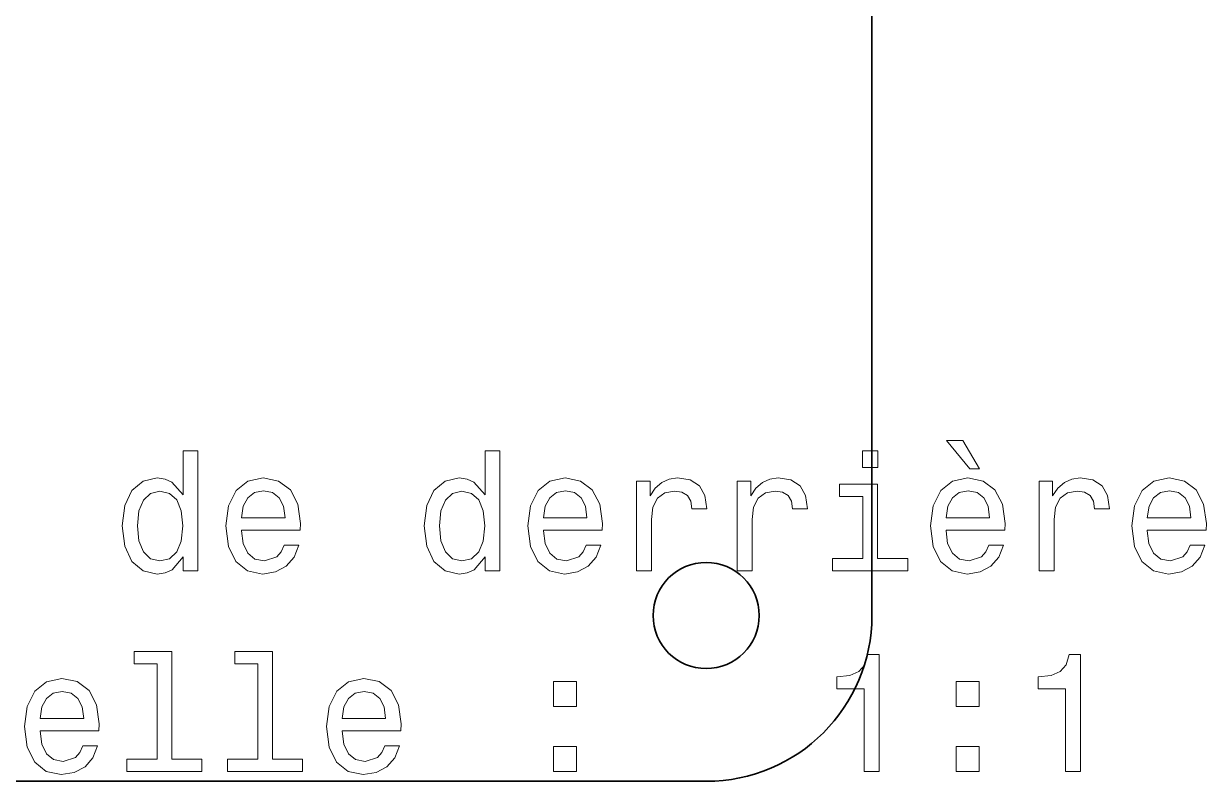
# Model space of a CAD drawing. Extents: x 321 to 837, y 218 to 648.
# Drawn here: x 680.96 to 716.64, y 289.08 to 311.92 of the extents above; entities that cross this region are included whole.
import ezdxf

# ---------------------------------------------------------------- set-up
doc = ezdxf.new("R2010")
doc.units = 0

msp = doc.modelspace()

# ---------------------------------------------------------------- linework, layer by layer
at = {"color": 7, "lineweight": 35}
for p, q in [((706.549, 294.081), (706.549, 359.841)), ((645.169, 289.081), (701.549, 289.081))]:
    msp.add_line(p, q, dxfattribs=at)
at = {"color": 7, "lineweight": 13}
for points in [[(709.796, 298.501), (709.292, 299.359), (708.798, 299.359), (709.499, 298.501)], [(685.771, 295.844), (685.771, 295.425), (686.214, 295.425), (686.214, 299.046), (685.776, 299.046), (685.776, 297.72), (685.438, 298.103), (685.231, 298.194), (684.994, 298.229), (684.565, 298.128), (684.232, 297.846), (684.016, 297.392), (683.94, 296.782), (684.016, 296.171), (684.232, 295.713), (684.565, 295.425), (684.994, 295.329), (685.231, 295.365), (685.443, 295.455)], [(694.879, 295.844), (694.879, 295.425), (695.322, 295.425), (695.322, 299.046), (694.884, 299.046), (694.884, 297.72), (694.546, 298.103), (694.339, 298.194), (694.102, 298.229), (693.673, 298.128), (693.34, 297.846), (693.124, 297.392), (693.048, 296.782), (693.124, 296.171), (693.34, 295.713), (693.673, 295.425), (694.102, 295.329), (694.339, 295.365), (694.551, 295.455)], [(706.73, 299.046), (706.261, 299.046), (706.261, 298.542), (706.73, 298.542)], [(687.531, 296.651), (689.306, 296.651), (689.311, 296.857), (689.23, 297.437), (689.008, 297.871), (688.655, 298.133), (688.186, 298.229), (687.727, 298.128), (687.374, 297.846), (687.147, 297.387), (687.067, 296.782), (687.142, 296.161), (687.369, 295.707), (687.717, 295.425), (688.171, 295.329), (688.564, 295.395), (688.887, 295.566), (689.124, 295.839), (689.26, 296.202), (688.822, 296.202), (688.731, 296), (688.6, 295.849), (688.227, 295.728), (687.939, 295.783), (687.722, 295.96), (687.581, 296.247), (687.531, 296.635)], [(696.639, 296.651), (698.414, 296.651), (698.419, 296.857), (698.338, 297.437), (698.116, 297.871), (697.763, 298.133), (697.294, 298.229), (696.835, 298.128), (696.482, 297.846), (696.255, 297.387), (696.175, 296.782), (696.25, 296.161), (696.477, 295.707), (696.825, 295.425), (697.279, 295.329), (697.673, 295.395), (697.995, 295.566), (698.232, 295.839), (698.369, 296.202), (697.93, 296.202), (697.839, 296), (697.708, 295.849), (697.335, 295.728), (697.047, 295.783), (696.83, 295.96), (696.689, 296.247), (696.639, 296.635)], [(699.453, 295.425), (699.897, 295.425), (699.897, 296.973), (699.942, 297.347), (700.078, 297.614), (700.3, 297.775), (700.598, 297.831), (700.82, 297.795), (700.986, 297.695), (701.087, 297.523), (701.122, 297.291), (701.571, 297.291), (701.51, 297.7), (701.344, 297.992), (701.067, 298.169), (700.688, 298.229), (700.431, 298.189), (700.209, 298.088), (700.013, 297.916), (699.856, 297.684), (699.856, 298.133), (699.453, 298.133)], [(702.489, 295.425), (702.933, 295.425), (702.933, 296.973), (702.978, 297.347), (703.114, 297.614), (703.336, 297.775), (703.634, 297.831), (703.856, 297.795), (704.022, 297.695), (704.123, 297.523), (704.158, 297.291), (704.607, 297.291), (704.546, 297.7), (704.38, 297.992), (704.103, 298.169), (703.724, 298.229), (703.467, 298.189), (703.245, 298.088), (703.049, 297.916), (702.892, 297.684), (702.892, 298.133), (702.489, 298.133)], [(708.783, 296.651), (710.558, 296.651), (710.563, 296.857), (710.482, 297.437), (710.26, 297.871), (709.907, 298.133), (709.438, 298.229), (708.979, 298.128), (708.626, 297.846), (708.399, 297.387), (708.319, 296.782), (708.394, 296.161), (708.621, 295.707), (708.969, 295.425), (709.423, 295.329), (709.817, 295.395), (710.139, 295.566), (710.376, 295.839), (710.513, 296.202), (710.074, 296.202), (709.983, 296), (709.852, 295.849), (709.479, 295.728), (709.191, 295.783), (708.974, 295.96), (708.833, 296.247), (708.783, 296.635)], [(711.597, 295.425), (712.041, 295.425), (712.041, 296.973), (712.086, 297.347), (712.222, 297.614), (712.444, 297.775), (712.742, 297.831), (712.964, 297.795), (713.13, 297.695), (713.231, 297.523), (713.266, 297.291), (713.715, 297.291), (713.655, 297.7), (713.488, 297.992), (713.211, 298.169), (712.832, 298.229), (712.575, 298.189), (712.353, 298.088), (712.157, 297.916), (712, 297.684), (712, 298.133), (711.597, 298.133)], [(714.855, 296.651), (716.63, 296.651), (716.635, 296.857), (716.554, 297.437), (716.332, 297.871), (715.979, 298.133), (715.51, 298.229), (715.052, 298.128), (714.698, 297.846), (714.471, 297.387), (714.391, 296.782), (714.466, 296.161), (714.693, 295.707), (715.041, 295.425), (715.495, 295.329), (715.889, 295.395), (716.211, 295.566), (716.448, 295.839), (716.585, 296.202), (716.146, 296.202), (716.055, 296), (715.924, 295.849), (715.551, 295.728), (715.263, 295.783), (715.046, 295.96), (714.905, 296.247), (714.855, 296.635)], [(706.715, 295.798), (706.715, 298.043), (705.575, 298.043), (705.575, 297.664), (706.271, 297.664), (706.271, 295.798), (705.363, 295.798), (705.363, 295.425), (707.633, 295.425), (707.633, 295.798)], [(685.07, 297.831), (685.362, 297.76), (685.584, 297.563), (685.715, 297.236), (685.766, 296.782), (685.715, 296.323), (685.584, 295.995), (685.362, 295.793), (685.07, 295.728), (684.792, 295.793), (684.58, 295.995), (684.439, 296.328), (684.394, 296.782), (684.439, 297.231), (684.58, 297.558), (684.792, 297.76)], [(687.531, 297.024), (687.586, 297.372), (687.722, 297.629), (687.929, 297.785), (688.201, 297.841), (688.469, 297.785), (688.675, 297.629), (688.802, 297.372), (688.847, 297.024)], [(694.178, 297.831), (694.47, 297.76), (694.692, 297.563), (694.823, 297.236), (694.874, 296.782), (694.823, 296.323), (694.692, 295.995), (694.47, 295.793), (694.178, 295.728), (693.9, 295.793), (693.688, 295.995), (693.547, 296.328), (693.502, 296.782), (693.547, 297.231), (693.688, 297.558), (693.9, 297.76)], [(696.639, 297.024), (696.694, 297.372), (696.83, 297.629), (697.037, 297.785), (697.309, 297.841), (697.577, 297.785), (697.784, 297.629), (697.91, 297.372), (697.955, 297.024)], [(708.783, 297.024), (708.838, 297.372), (708.974, 297.629), (709.181, 297.785), (709.453, 297.841), (709.721, 297.785), (709.928, 297.629), (710.054, 297.372), (710.099, 297.024)], [(714.855, 297.024), (714.91, 297.372), (715.046, 297.629), (715.253, 297.785), (715.526, 297.841), (715.793, 297.785), (716, 297.629), (716.126, 297.372), (716.171, 297.024)], [(684.989, 292.626), (684.989, 289.751), (684.076, 289.751), (684.076, 289.378), (686.34, 289.378), (686.34, 289.751), (685.433, 289.751), (685.433, 292.999), (684.293, 292.999), (684.293, 292.626)], [(688.025, 292.626), (688.025, 289.751), (687.112, 289.751), (687.112, 289.378), (689.376, 289.378), (689.376, 289.751), (688.469, 289.751), (688.469, 292.999), (687.329, 292.999), (687.329, 292.626)], [(706.312, 289.378), (706.771, 289.378), (706.771, 292.903), (706.428, 292.903), (706.337, 292.596), (706.155, 292.389), (705.878, 292.268), (705.495, 292.228), (705.495, 291.87), (706.312, 291.87)], [(712.384, 289.378), (712.843, 289.378), (712.843, 292.903), (712.5, 292.903), (712.409, 292.596), (712.227, 292.389), (711.95, 292.268), (711.567, 292.228), (711.567, 291.87), (712.384, 291.87)], [(681.459, 290.604), (683.234, 290.604), (683.239, 290.811), (683.158, 291.39), (682.936, 291.824), (682.583, 292.086), (682.114, 292.182), (681.655, 292.081), (681.302, 291.799), (681.075, 291.34), (680.995, 290.735), (681.07, 290.115), (681.297, 289.661), (681.645, 289.378), (682.099, 289.282), (682.492, 289.348), (682.815, 289.519), (683.052, 289.792), (683.188, 290.155), (682.75, 290.155), (682.659, 289.953), (682.528, 289.802), (682.155, 289.681), (681.867, 289.736), (681.65, 289.913), (681.509, 290.2), (681.459, 290.589)], [(690.567, 290.604), (692.342, 290.604), (692.347, 290.811), (692.266, 291.39), (692.044, 291.824), (691.691, 292.086), (691.222, 292.182), (690.763, 292.081), (690.41, 291.799), (690.183, 291.34), (690.103, 290.735), (690.178, 290.115), (690.405, 289.661), (690.753, 289.378), (691.207, 289.282), (691.6, 289.348), (691.923, 289.519), (692.16, 289.792), (692.296, 290.155), (691.858, 290.155), (691.767, 289.953), (691.636, 289.802), (691.263, 289.681), (690.975, 289.736), (690.758, 289.913), (690.617, 290.2), (690.567, 290.589)], [(681.459, 290.977), (681.514, 291.325), (681.65, 291.582), (681.857, 291.738), (682.129, 291.794), (682.397, 291.738), (682.603, 291.582), (682.729, 291.325), (682.775, 290.977)], [(690.567, 290.977), (690.622, 291.325), (690.758, 291.582), (690.965, 291.738), (691.237, 291.794), (691.505, 291.738), (691.711, 291.582), (691.838, 291.325), (691.883, 290.977)], [(696.946, 291.335), (697.642, 291.335), (697.642, 292.086), (696.946, 292.086)], [(709.09, 291.335), (709.786, 291.335), (709.786, 292.086), (709.09, 292.086)], [(696.946, 289.378), (697.642, 289.378), (697.642, 290.13), (696.946, 290.13)], [(709.09, 289.378), (709.786, 289.378), (709.786, 290.13), (709.09, 290.13)]]:
    msp.add_lwpolyline(points, close=True, dxfattribs=at)
at = {"color": 7, "lineweight": 35}
msp.add_circle((701.549, 294.081), 1.6, dxfattribs=at)
msp.add_arc((701.549, 294.081), 5, 270, 360, dxfattribs=at)

doc.saveas('drawing.dxf')
